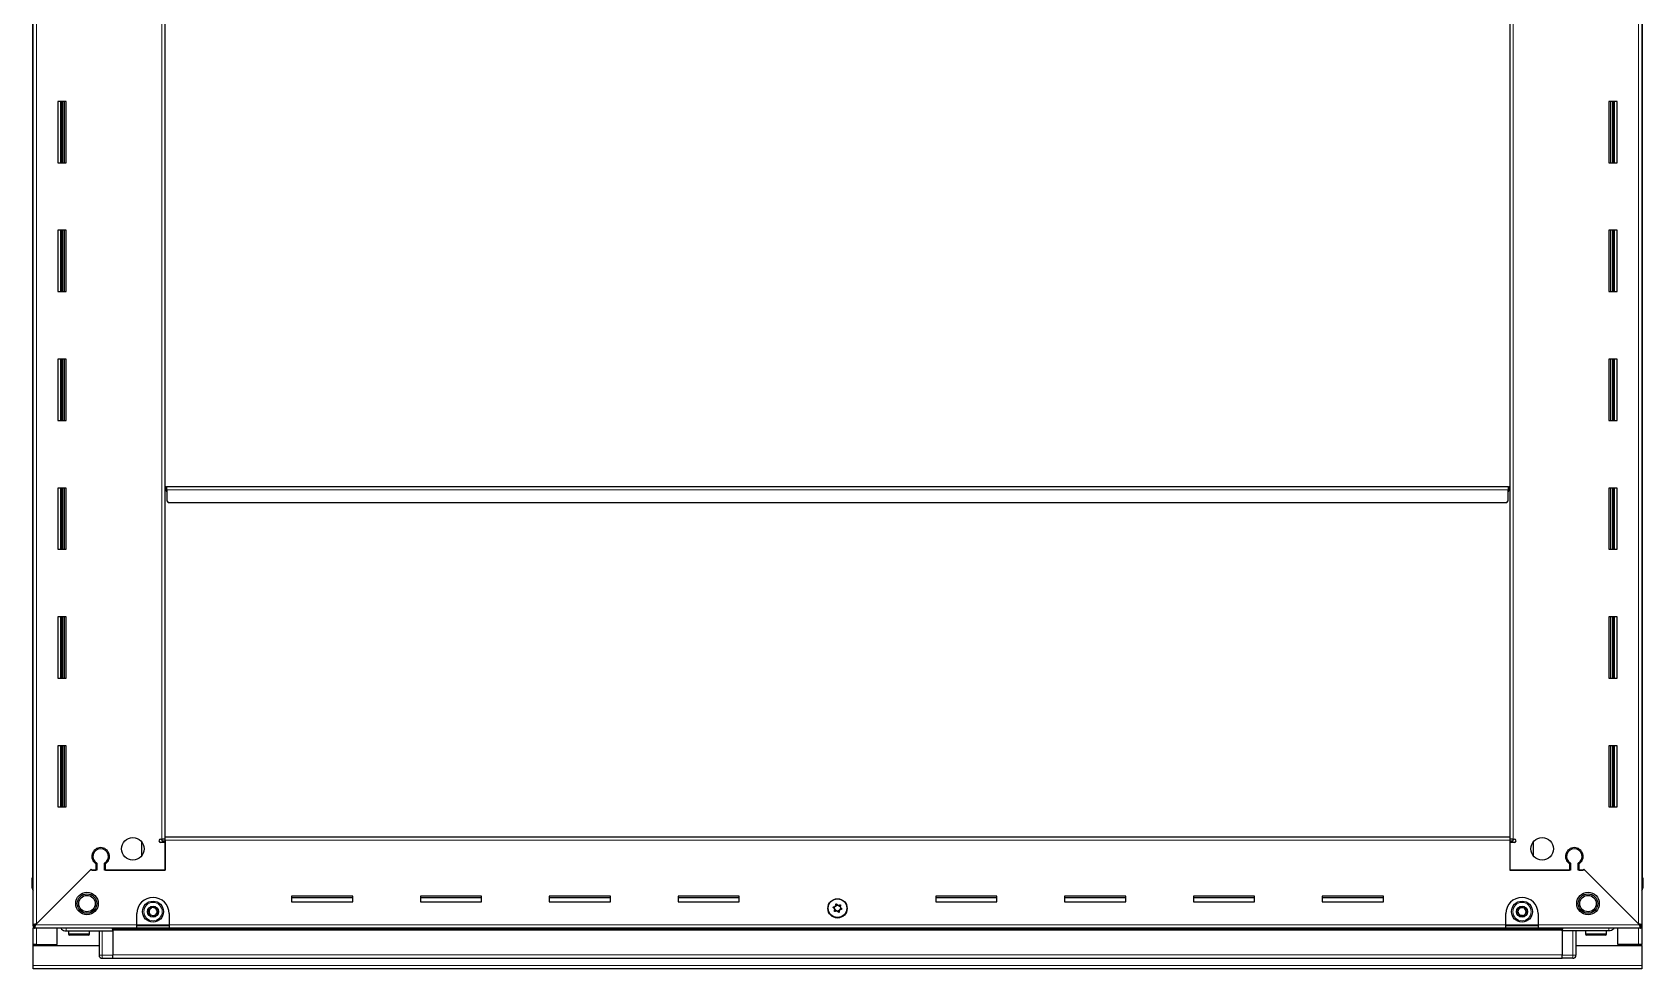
# Model space of a CAD drawing. Header units: millimetres. Extents: x -659 to 3762, y -1810 to 1584.
# Drawn here: x 2686 to 3686, y 174 to 755 of the extents above; entities that cross this region are included whole.
import ezdxf

# ---------------------------------------------------------------- set-up
doc = ezdxf.new("R2010")
doc.units = ezdxf.units.MM

msp = doc.modelspace()

# ---------------------------------------------------------------- linework, layer by layer
at = {"color": 7, "linetype": 'Continuous', "lineweight": 25}
for p, q in [((2686.89, 201.08), (2686.89, 1345.58)), ((3685.89, 1345.58), (3685.89, 201.08)), ((2686.54, 1316.33), (2686.54, 230.33)), ((3686.24, 230.33), (3686.24, 1316.33)), ((2768.89, 255.83), (2768.89, 1290.83)), ((3603.89, 1290.83), (3603.89, 255.83)), ((2707.39, 712.33), (2702.39, 712.33)), ((2702.39, 712.33), (2702.39, 674.33)), ((2704.54, 674.33), (2704.54, 712.33)), ((2706.33, 674.33), (2706.33, 712.33)), ((2706.36, 674.33), (2706.36, 712.33)), ((2707.39, 674.33), (2707.39, 712.33)), ((3665.39, 712.33), (3665.39, 674.33)), ((3670.39, 712.33), (3665.39, 712.33)), ((3666.41, 712.33), (3666.41, 674.33)), ((3666.44, 712.33), (3666.44, 674.33)), ((3668.24, 712.33), (3668.24, 674.33)), ((3670.39, 674.33), (3670.39, 712.33)), ((2702.39, 674.33), (2707.39, 674.33)), ((3665.39, 674.33), (3670.39, 674.33)), ((2707.39, 632.33), (2702.39, 632.33)), ((2702.39, 632.33), (2702.39, 594.33)), ((2704.54, 594.33), (2704.54, 632.33)), ((2706.33, 594.33), (2706.33, 632.33)), ((2706.36, 594.33), (2706.36, 632.33)), ((2707.39, 594.33), (2707.39, 632.33)), ((3665.39, 632.33), (3665.39, 594.33)), ((3670.39, 632.33), (3665.39, 632.33)), ((3666.41, 632.33), (3666.41, 594.33)), ((3666.44, 632.33), (3666.44, 594.33)), ((3668.24, 632.33), (3668.24, 594.33)), ((3670.39, 594.33), (3670.39, 632.33)), ((2702.39, 594.33), (2707.39, 594.33)), ((3665.39, 594.33), (3670.39, 594.33)), ((2707.39, 552.33), (2702.39, 552.33)), ((2702.39, 552.33), (2702.39, 514.33)), ((2704.54, 514.33), (2704.54, 552.33)), ((2706.33, 514.33), (2706.33, 552.33)), ((2706.36, 514.33), (2706.36, 552.33)), ((2707.39, 514.33), (2707.39, 552.33)), ((3665.39, 552.33), (3665.39, 514.33)), ((3670.39, 552.33), (3665.39, 552.33)), ((3666.41, 552.33), (3666.41, 514.33)), ((3666.44, 552.33), (3666.44, 514.33)), ((3668.24, 552.33), (3668.24, 514.33)), ((3670.39, 514.33), (3670.39, 552.33)), ((2702.39, 514.33), (2707.39, 514.33)), ((3665.39, 514.33), (3670.39, 514.33)), ((2707.39, 472.33), (2702.39, 472.33)), ((2702.39, 472.33), (2702.39, 434.33)), ((2704.54, 434.33), (2704.54, 472.33)), ((2706.33, 434.33), (2706.33, 472.33)), ((2706.36, 434.33), (2706.36, 472.33)), ((2707.39, 434.33), (2707.39, 472.33)), ((2768.89, 473.33), (2769.64, 473.33)), ((2769.64, 473.33), (2769.64, 470.48)), ((2769.64, 470.48), (2769.89, 470.48)), ((2769.89, 471.23), (2769.89, 473.33)), ((2769.89, 473.33), (3602.89, 473.33)), ((2769.89, 471.23), (2769.89, 464.33)), ((3602.89, 473.33), (3602.89, 471.23)), ((3602.89, 464.33), (3602.89, 471.23)), ((3602.89, 470.48), (3603.14, 470.48)), ((3603.14, 470.48), (3603.14, 473.33)), ((3603.14, 473.33), (3603.89, 473.33)), ((3665.39, 472.33), (3665.39, 434.33)), ((3670.39, 472.33), (3665.39, 472.33)), ((3666.41, 472.33), (3666.41, 434.33)), ((3666.44, 472.33), (3666.44, 434.33)), ((3668.24, 472.33), (3668.24, 434.33)), ((3670.39, 434.33), (3670.39, 472.33)), ((2769.89, 464.33), (2770.89, 463.33)), ((2770.89, 463.33), (3601.89, 463.33)), ((3601.89, 463.33), (3602.89, 464.33)), ((2702.39, 434.33), (2707.39, 434.33)), ((3665.39, 434.33), (3670.39, 434.33)), ((2707.39, 392.33), (2702.39, 392.33)), ((2702.39, 392.33), (2702.39, 354.33)), ((2704.54, 354.33), (2704.54, 392.33)), ((2706.33, 354.33), (2706.33, 392.33)), ((2706.36, 354.33), (2706.36, 392.33)), ((2707.39, 354.33), (2707.39, 392.33)), ((3665.39, 392.33), (3665.39, 354.33)), ((3670.39, 392.33), (3665.39, 392.33)), ((3666.41, 392.33), (3666.41, 354.33)), ((3666.44, 392.33), (3666.44, 354.33)), ((3668.24, 392.33), (3668.24, 354.33)), ((3670.39, 354.33), (3670.39, 392.33)), ((2702.39, 354.33), (2707.39, 354.33)), ((3665.39, 354.33), (3670.39, 354.33)), ((2707.39, 312.33), (2702.39, 312.33)), ((2702.39, 312.33), (2702.39, 274.33)), ((2704.54, 274.33), (2704.54, 312.33)), ((2706.33, 274.33), (2706.33, 312.33)), ((2706.36, 274.33), (2706.36, 312.33)), ((2707.39, 274.33), (2707.39, 312.33)), ((3665.39, 312.33), (3665.39, 274.33)), ((3670.39, 312.33), (3665.39, 312.33)), ((3666.41, 312.33), (3666.41, 274.33)), ((3666.44, 312.33), (3666.44, 274.33)), ((3668.24, 312.33), (3668.24, 274.33)), ((3670.39, 274.33), (3670.39, 312.33)), ((2702.39, 274.33), (2707.39, 274.33)), ((3665.39, 274.33), (3670.39, 274.33)), ((2754.39, 244), (2754.39, 252.66)), ((2766.04, 254.33), (2766.79, 254.33)), ((2768.89, 252.33), (2766.04, 252.33)), ((2768.89, 254.33), (2766.79, 254.33)), ((2766.89, 254.33), (2766.89, 253.33)), ((2766.89, 253.33), (2768.89, 253.33)), ((2768.89, 253.73), (2768.89, 255.83)), ((2768.89, 255.83), (3603.89, 255.83)), ((2768.89, 253.73), (2768.89, 235.08)), ((2768.89, 235.08), (2768.89, 252.33)), ((3603.89, 255.83), (3603.89, 253.73)), ((3605.99, 254.33), (3603.89, 254.33)), ((3603.89, 253.73), (3603.89, 235.08)), ((3603.89, 253.33), (3605.89, 253.33)), ((3603.89, 252.33), (3603.89, 235.08)), ((3606.74, 252.33), (3603.89, 252.33)), ((3605.89, 253.33), (3605.89, 254.33)), ((3605.99, 254.33), (3606.74, 254.33)), ((3618.39, 252.66), (3618.39, 244)), ((2726.89, 248.7), (2726.89, 247.94)), ((3645.89, 248.7), (3645.89, 247.94)), ((2686.39, 230.33), (2686.39, 230.33)), ((2686.39, 223.83), (2686.39, 230.33)), ((2686.39, 230.33), (2686.39, 230.33)), ((2686.39, 230.33), (2686.39, 223.83)), ((2686.89, 230.33), (2686.39, 230.33)), ((2722.39, 235.08), (2688.49, 201.18)), ((2688.99, 201.68), (2723.09, 235.78)), ((2726.59, 235.08), (2722.39, 235.08)), ((2723.09, 235.78), (2723.79, 235.08)), ((2723.79, 235.08), (2725.89, 235.08)), ((2725.89, 238.97), (2725.89, 235.08)), ((2726.59, 239.37), (2726.59, 235.08)), ((2731.19, 235.08), (2731.19, 239.37)), ((2768.89, 235.08), (2731.19, 235.08)), ((2731.89, 235.08), (2731.89, 238.97)), ((2731.89, 235.08), (2768.89, 235.08)), ((3603.89, 235.08), (3640.89, 235.08)), ((3641.59, 235.08), (3603.89, 235.08)), ((3640.89, 238.97), (3640.89, 235.08)), ((3641.59, 239.37), (3641.59, 235.08)), ((3646.19, 235.08), (3646.19, 239.37)), ((3650.39, 235.08), (3646.19, 235.08)), ((3646.89, 235.08), (3646.89, 238.97)), ((3646.89, 235.08), (3648.99, 235.08)), ((3648.99, 235.08), (3649.69, 235.78)), ((3649.69, 235.78), (3683.79, 201.68)), ((3684.29, 201.18), (3650.39, 235.08)), ((3685.89, 230.33), (3686.39, 230.33)), ((3686.39, 230.33), (3686.39, 230.33)), ((3686.39, 223.83), (3686.39, 230.33)), ((3686.39, 230.33), (3686.39, 223.83)), ((2686.89, 222.51), (2686.89, 222.51)), ((2885.39, 218.83), (2847.39, 218.83)), ((2847.39, 218.83), (2847.39, 215.33)), ((2847.39, 218.08), (2885.39, 218.08)), ((2847.39, 215.33), (2885.39, 215.33)), ((2885.39, 215.33), (2885.39, 218.83)), ((2965.39, 218.83), (2927.39, 218.83)), ((2927.39, 218.83), (2927.39, 215.33)), ((2927.39, 218.08), (2965.39, 218.08)), ((2927.39, 215.33), (2965.39, 215.33)), ((2965.39, 215.33), (2965.39, 218.83)), ((3045.39, 218.83), (3007.39, 218.83)), ((3007.39, 218.83), (3007.39, 215.33)), ((3007.39, 218.08), (3045.39, 218.08)), ((3007.39, 215.33), (3045.39, 215.33)), ((3045.39, 215.33), (3045.39, 218.83)), ((3125.39, 218.83), (3087.39, 218.83)), ((3087.39, 218.83), (3087.39, 215.33)), ((3087.39, 218.08), (3125.39, 218.08)), ((3087.39, 215.33), (3125.39, 215.33)), ((3125.39, 215.33), (3125.39, 218.83)), ((3285.39, 218.83), (3247.39, 218.83)), ((3247.39, 218.83), (3247.39, 215.33)), ((3247.39, 218.08), (3285.39, 218.08)), ((3247.39, 215.33), (3285.39, 215.33)), ((3285.39, 215.33), (3285.39, 218.83)), ((3365.39, 218.83), (3327.39, 218.83)), ((3327.39, 218.83), (3327.39, 215.33)), ((3327.39, 218.08), (3365.39, 218.08)), ((3327.39, 215.33), (3365.39, 215.33)), ((3365.39, 215.33), (3365.39, 218.83)), ((3445.39, 218.83), (3407.39, 218.83)), ((3407.39, 218.83), (3407.39, 215.33)), ((3407.39, 218.08), (3445.39, 218.08)), ((3407.39, 215.33), (3445.39, 215.33)), ((3445.39, 215.33), (3445.39, 218.83)), ((3525.39, 218.83), (3487.39, 218.83)), ((3487.39, 218.83), (3487.39, 215.33)), ((3487.39, 218.08), (3525.39, 218.08)), ((3487.39, 215.33), (3525.39, 215.33)), ((3525.39, 215.33), (3525.39, 218.83)), ((2686.89, 200.58), (2686.89, 201.08)), ((2688.39, 201.08), (2686.89, 201.08)), ((2686.89, 200.58), (2686.89, 199.08)), ((2687.89, 200.58), (2686.89, 200.58)), ((2687.89, 200.58), (2687.89, 199.08)), ((2751.39, 201.18), (2751.39, 208.08)), ((2751.39, 199.08), (2751.39, 201.18)), ((2771.39, 200.58), (2751.39, 200.58)), ((2771.39, 208.08), (2771.39, 201.18)), ((2771.39, 201.18), (2771.39, 199.08)), ((3601.39, 201.18), (3601.39, 208.08)), ((3601.39, 199.08), (3601.39, 201.18)), ((3621.39, 200.58), (3601.39, 200.58)), ((3621.39, 208.08), (3621.39, 201.18)), ((3621.39, 201.18), (3621.39, 199.08)), ((3684.39, 201.08), (3685.89, 201.08)), ((3684.89, 200.58), (3684.89, 199.08)), ((3685.89, 200.58), (3684.89, 200.58)), ((3685.89, 201.08), (3685.89, 200.58)), ((3685.89, 200.58), (3685.89, 199.08)), ((2686.89, 188.83), (2686.89, 199.08)), ((2687.89, 199.08), (2686.89, 199.08)), ((2751.39, 199.08), (2687.89, 199.08)), ((2701.89, 188.83), (2701.89, 199.08)), ((2707.39, 197.33), (2736.39, 197.33)), ((2708.89, 197.33), (2708.89, 195.43)), ((2713.46, 194.63), (2709.69, 194.63)), ((2721.09, 194.63), (2713.46, 194.63)), ((2721.89, 195.43), (2721.89, 197.33)), ((2727.89, 197.33), (2727.89, 182.33)), ((2736.39, 197.36), (2736.31, 199.08)), ((3636.39, 198.48), (2736.39, 198.48)), ((2736.39, 197.33), (2736.39, 197.83)), ((2736.39, 197.33), (2736.39, 182.33)), ((2771.39, 199.08), (2751.39, 199.08)), ((3601.39, 199.08), (2771.39, 199.08)), ((3621.39, 199.08), (3601.39, 199.08)), ((3684.89, 199.08), (3621.39, 199.08)), ((3636.46, 199.08), (3636.39, 197.36)), ((3636.39, 197.33), (3636.39, 197.83)), ((3665.39, 197.33), (3636.39, 197.33)), ((3636.39, 197.33), (3636.39, 182.33)), ((3644.89, 197.33), (3644.89, 182.33)), ((3650.89, 197.33), (3650.89, 195.43)), ((3658.68, 194.63), (3651.69, 194.63)), ((3663.09, 194.63), (3658.68, 194.63)), ((3663.89, 195.43), (3663.89, 197.33)), ((3670.89, 188.83), (3670.89, 199.08)), ((3685.89, 199.08), (3684.89, 199.08)), ((3685.89, 199.08), (3685.89, 188.83)), ((2688.99, 188.83), (2686.89, 188.83)), ((2686.89, 188.33), (2686.89, 188.83)), ((2686.89, 175.93), (2686.89, 188.33)), ((2686.89, 188.33), (2727.89, 188.33)), ((2688.39, 188.33), (2688.39, 188.83)), ((2688.99, 188.83), (2701.89, 188.83)), ((2727.89, 182.33), (2727.89, 182.33)), ((2729.89, 180.33), (2736.39, 180.33)), ((2729.89, 180.33), (2736.39, 180.33)), ((2736.39, 180.33), (2736.39, 182.33)), ((2736.39, 180.48), (3636.39, 180.48)), ((2736.39, 180.33), (2736.39, 180.33)), ((3636.39, 180.33), (3636.39, 182.33)), ((3636.39, 180.33), (3636.39, 180.33)), ((3642.89, 180.33), (3636.39, 180.33)), ((3636.39, 180.33), (3636.39, 180.33)), ((3642.89, 180.33), (3636.39, 180.33)), ((3644.21, 180.83), (3644.21, 180.83)), ((3644.89, 188.33), (3685.89, 188.33)), ((3683.79, 188.83), (3670.89, 188.83)), ((3685.89, 188.83), (3683.79, 188.83)), ((3684.39, 188.33), (3684.39, 188.83)), ((3685.89, 188.33), (3685.89, 188.83)), ((3685.89, 188.33), (3685.89, 175.93)), ((2686.89, 173.83), (2686.89, 175.93)), ((3685.89, 173.83), (2686.89, 173.83)), ((3685.89, 175.93), (3685.89, 173.83))]:
    msp.add_line(p, q, dxfattribs=at)
at = {"color": 8, "linetype": 'Continuous', "lineweight": 18}
for p, q in [((2688.99, 1344.98), (2688.99, 201.68)), ((3683.79, 201.68), (3683.79, 1344.98)), ((2766.79, 254.33), (2766.79, 1292.33)), ((3605.99, 1292.33), (3605.99, 254.33)), ((2703.89, 712.33), (2703.89, 674.33)), ((2705.12, 712.33), (2705.12, 674.33)), ((3667.65, 674.33), (3667.65, 712.33)), ((3668.89, 674.33), (3668.89, 712.33)), ((2703.89, 632.33), (2703.89, 594.33)), ((2705.12, 632.33), (2705.12, 594.33)), ((3667.65, 594.33), (3667.65, 632.33)), ((3668.89, 594.33), (3668.89, 632.33)), ((2703.89, 552.33), (2703.89, 514.33)), ((2705.12, 552.33), (2705.12, 514.33)), ((3667.65, 514.33), (3667.65, 552.33)), ((3668.89, 514.33), (3668.89, 552.33)), ((2703.89, 472.33), (2703.89, 434.33)), ((2705.12, 472.33), (2705.12, 434.33)), ((2769.89, 471.23), (3602.89, 471.23)), ((3667.65, 434.33), (3667.65, 472.33)), ((3668.89, 434.33), (3668.89, 472.33)), ((2703.89, 392.33), (2703.89, 354.33)), ((2705.12, 392.33), (2705.12, 354.33)), ((3667.65, 354.33), (3667.65, 392.33)), ((3668.89, 354.33), (3668.89, 392.33)), ((2703.89, 312.33), (2703.89, 274.33)), ((2705.12, 312.33), (2705.12, 274.33)), ((3667.65, 274.33), (3667.65, 312.33)), ((3668.89, 274.33), (3668.89, 312.33)), ((3603.89, 253.73), (2768.89, 253.73)), ((2686.89, 223.83), (2686.39, 223.83)), ((3685.89, 223.83), (3686.39, 223.83)), ((2688.49, 201.18), (2751.39, 201.18)), ((2771.39, 201.18), (2751.39, 201.18)), ((2771.39, 201.18), (3601.39, 201.18)), ((3621.39, 201.18), (3601.39, 201.18)), ((3621.39, 201.18), (3684.29, 201.18)), ((2688.99, 188.83), (2688.99, 199.08)), ((2713.19, 195.43), (2708.89, 195.43)), ((2721.89, 195.43), (2713.19, 195.43)), ((2729.89, 182.33), (2729.89, 197.33)), ((2736.39, 199.07), (3636.39, 199.07)), ((2736.39, 197.83), (3636.39, 197.83)), ((3642.89, 182.33), (3642.89, 197.33)), ((3658.86, 195.43), (3650.89, 195.43)), ((3663.89, 195.43), (3658.86, 195.43)), ((3683.79, 199.08), (3683.79, 188.83)), ((2688.99, 188.33), (2688.99, 188.83)), ((2727.89, 182.33), (2729.89, 182.33)), ((2729.89, 180.33), (2729.89, 182.33)), ((2736.39, 182.33), (2729.89, 182.33)), ((2736.39, 182.48), (3636.39, 182.48)), ((3636.39, 182.33), (3642.89, 182.33)), ((3644.89, 182.33), (3642.89, 182.33)), ((3642.89, 180.33), (3642.89, 182.33)), ((3683.79, 188.83), (3683.79, 188.33)), ((3685.89, 175.93), (2686.89, 175.93))]:
    msp.add_line(p, q, dxfattribs=at)
at = {"color": 7, "linetype": 'Continuous', "lineweight": 25}
for centre, radius in [((2748.89, 248.33), 7), ((3623.89, 248.33), 7), ((2720.39, 214.33), 7), ((2720.39, 214.33), 6.03), ((3652.39, 214.33), 7), ((3652.39, 214.33), 6.03), ((2720.39, 214.33), 5.1), ((2761.39, 209.33), 6.5), ((2761.39, 209.33), 3.46), ((3186.39, 211.33), 6), ((3186.39, 211.48), 5.78), ((3186.39, 211.48), 1.85), ((3611.39, 209.33), 6.5), ((3611.39, 209.33), 3.46), ((3652.39, 214.33), 5.1)]:
    msp.add_circle(centre, radius, dxfattribs=at)
at = {"color": 8, "linetype": 'Continuous', "lineweight": 18}
for centre in [(2761.39, 209.33), (3611.39, 209.33)]:
    msp.add_circle(centre, 5.7, dxfattribs=at)
at = {"color": 7, "linetype": 'Continuous', "lineweight": 25}
for centre, radius, start, end in [((2766.04, 253.33), 1, 90, 270), ((3606.74, 253.33), 1, 270, 90), ((2728.89, 243.58), 5.5, 303.05573, 236.94427), ((2728.89, 243.58), 4.8, 298.63099, 241.36901), ((3643.89, 243.58), 5.5, 303.05573, 236.94427), ((3643.89, 243.58), 4.8, 298.63099, 241.36901), ((2688.39, 223.83), 2, 180, 221.39416), ((3684.39, 223.83), 2, 318.59038, 0), ((2761.39, 208.08), 10, 90, 180), ((2761.39, 209.33), 2.5, 127.47401, 187.47401), ((2761.39, 209.33), 2.5, 67.47401, 127.47401), ((2761.39, 208.08), 10, 0, 90), ((2761.39, 209.33), 2.5, 7.47401, 67.47401), ((3611.39, 208.08), 10, 90, 180), ((3611.39, 209.33), 2.5, 147.04236, 207.04236), ((3611.39, 209.33), 2.5, 87.04236, 147.04236), ((3611.39, 208.08), 10, 0, 90), ((3611.39, 209.33), 2.5, 27.04236, 87.04236), ((3611.39, 209.33), 2.5, 327.04236, 27.04236), ((2761.39, 209.33), 2.5, 187.47401, 247.47401), ((2761.39, 209.33), 2.5, 247.47401, 307.47401), ((2761.39, 209.33), 2.5, 307.47401, 7.47401), ((3611.39, 209.33), 2.5, 207.04236, 267.04236), ((3611.39, 209.33), 2.5, 267.04236, 327.04236), ((2709.69, 195.43), 0.8, 180, 270), ((2721.09, 195.43), 0.8, 270, 0), ((2727.69, 197.13), 0.2, 0, 90), ((3645.09, 197.13), 0.2, 90, 180), ((3651.69, 195.43), 0.8, 180, 270), ((3663.09, 195.43), 0.8, 270, 0), ((2729.89, 182.33), 2, 180, 270), ((2729.89, 182.33), 2, 180, 270), ((3642.89, 182.33), 2, 270, 0), ((3642.89, 182.33), 2, 311.40962, 0)]:
    msp.add_arc(centre, radius, start, end, dxfattribs=at)
for points, knots in [([(2758.72, 210.44), (2758.82, 210.51), (2759.29, 210.88), (2760.08, 211.48), (2760.74, 211.98), (2761.01, 212.19)], [0, 0, 0, 0, 0.1331247, 0.6370994, 1, 1, 1, 1]), ([(2759.1, 207.57), (2759.03, 208.08), (2758.9, 209.04), (2758.78, 209.99), (2758.72, 210.44)], [0, 0, 0, 0, 0.5346859, 1, 1, 1, 1]), ([(2761.01, 212.19), (2761.49, 211.99), (2762.38, 211.62), (2763.26, 211.26), (2763.68, 211.09)], [0, 0, 0, 0, 0.53468586, 1, 1, 1, 1]), ([(2763.68, 211.09), (2763.74, 210.57), (2763.87, 209.62), (2763.99, 208.67), (2764.05, 208.22)], [0, 0, 0, 0, 0.5346859, 1, 1, 1, 1]), ([(3184.5, 209.41), (3184.51, 209.4), (3184.54, 209.39), (3184.59, 209.38), (3184.74, 209.41), (3185.1, 209.54), (3185.61, 209.73), (3186.23, 209.62), (3186.63, 209.3), (3186.91, 209.02), (3187.09, 208.86), (3187.17, 208.81), (3187.21, 208.81), (3187.25, 208.81), (3187.27, 208.83), (3187.31, 208.89), (3187.39, 209.15), (3187.45, 209.62), (3187.7, 210.28), (3188.34, 210.6), (3188.8, 210.7), (3189.05, 210.8), (3189.1, 210.85), (3189.12, 210.87), (3189.13, 210.9), (3189.12, 210.94), (3189.09, 210.98), (3189.04, 211.04), (3188.88, 211.2), (3188.58, 211.44), (3188.23, 211.81), (3188.06, 212.42), (3188.2, 212.94), (3188.29, 213.32), (3188.31, 213.47), (3188.29, 213.53), (3188.27, 213.55), (3188.24, 213.57), (3188.18, 213.58), (3188.04, 213.55), (3187.67, 213.42), (3187.17, 213.23), (3186.54, 213.34), (3186.14, 213.66), (3185.86, 213.94), (3185.68, 214.1), (3185.6, 214.14), (3185.56, 214.15), (3185.53, 214.15), (3185.5, 214.13), (3185.46, 214.07), (3185.38, 213.81), (3185.33, 213.34), (3185.07, 212.67), (3184.43, 212.36), (3183.97, 212.26), (3183.72, 212.16), (3183.67, 212.11), (3183.65, 212.09), (3183.65, 212.06), (3183.66, 212.02), (3183.68, 211.98), (3183.73, 211.92), (3183.89, 211.76), (3184.19, 211.52), (3184.55, 211.15), (3184.71, 210.54), (3184.58, 210.02), (3184.48, 209.64), (3184.47, 209.49), (3184.48, 209.43), (3184.5, 209.42), (3184.5, 209.41)], [0, 0, 0, 0, 0.0020087, 0.00442, 0.0093647, 0.0255282, 0.0677053, 0.0957862, 0.1246456, 0.1503415, 0.1605194, 0.1633943, 0.1656965, 0.1672448, 0.1688741, 0.1707699, 0.1786058, 0.2119941, 0.2499945, 0.2879948, 0.3213831, 0.329219, 0.3311148, 0.3327441, 0.3342924, 0.3362166, 0.3385353, 0.3413178, 0.349662, 0.3753578, 0.4042173, 0.4322982, 0.4744753, 0.4906388, 0.4966691, 0.49844, 0.5, 0.5020087, 0.50442, 0.5093647, 0.5255282, 0.5677053, 0.5957862, 0.6246456, 0.6503415, 0.6605194, 0.6633943, 0.6656965, 0.6672448, 0.6688741, 0.6707699, 0.6786058, 0.7119941, 0.7499945, 0.7879948, 0.8213831, 0.829219, 0.8311148, 0.8327441, 0.8342924, 0.8362166, 0.8385353, 0.8413178, 0.849662, 0.8753578, 0.9042173, 0.9322982, 0.9744753, 0.9906388, 0.9966691, 0.99844, 1, 1, 1, 1]), ([(3608.5, 209.48), (3608.78, 209.91), (3609.31, 210.72), (3609.83, 211.53), (3610.07, 211.9)], [0, 0, 0, 0, 0.5346859, 1, 1, 1, 1]), ([(3610.07, 211.9), (3610.2, 211.89), (3610.8, 211.86), (3611.79, 211.81), (3612.61, 211.77), (3612.96, 211.75)], [0, 0, 0, 0, 0.1331247, 0.6370994, 1, 1, 1, 1]), ([(3612.96, 211.75), (3613.19, 211.29), (3613.63, 210.43), (3614.07, 209.58), (3614.27, 209.18)], [0, 0, 0, 0, 0.5346859, 1, 1, 1, 1]), ([(2688.99, 201.68), (2688.73, 201.63), (2688.24, 201.54), (2687.6, 201.41), (2687.13, 201.28), (2686.91, 201.17), (2686.89, 201.1), (2686.89, 201.08)], [0, 0, 0, 0, 0.2302553, 0.4485219, 0.6667858, 0.8850496, 1, 1, 1, 1]), ([(2687.89, 199.08), (2687.93, 199.11), (2688.02, 199.16), (2688.16, 199.55), (2688.29, 200.11), (2688.4, 200.69), (2688.46, 201.05), (2688.49, 201.18)], [0, 0, 0, 0, 0.2302553, 0.4485219, 0.6667858, 0.8850496, 1, 1, 1, 1]), ([(2761.76, 206.47), (2761.29, 206.66), (2760.39, 207.03), (2759.51, 207.4), (2759.1, 207.57)], [0, 0, 0, 0, 0.5346859, 1, 1, 1, 1]), ([(2764.05, 208.22), (2763.78, 208.01), (2763.13, 207.51), (2762.34, 206.91), (2761.86, 206.54), (2761.76, 206.47)], [0, 0, 0, 0, 0.3629006, 0.8668753, 1, 1, 1, 1]), ([(3609.82, 206.91), (3609.58, 207.37), (3609.14, 208.23), (3608.71, 209.08), (3608.5, 209.48)], [0, 0, 0, 0, 0.5346859, 1, 1, 1, 1]), ([(3612.7, 206.76), (3612.35, 206.78), (3611.53, 206.82), (3610.54, 206.87), (3609.94, 206.9), (3609.82, 206.91)], [0, 0, 0, 0, 0.3629006, 0.8668753, 1, 1, 1, 1]), ([(3614.27, 209.18), (3613.99, 208.75), (3613.46, 207.94), (3612.94, 207.13), (3612.7, 206.76)], [0, 0, 0, 0, 0.5346859, 1, 1, 1, 1]), ([(3685.89, 201.08), (3685.86, 201.13), (3685.81, 201.22), (3685.41, 201.35), (3684.86, 201.48), (3684.28, 201.59), (3683.91, 201.66), (3683.79, 201.68)], [0, 0, 0, 0, 0.2302553, 0.4485219, 0.6667858, 0.8850496, 1, 1, 1, 1]), ([(3684.29, 201.18), (3684.33, 200.93), (3684.42, 200.43), (3684.56, 199.79), (3684.69, 199.33), (3684.8, 199.11), (3684.86, 199.09), (3684.89, 199.08)], [0, 0, 0, 0, 0.2302553, 0.4485219, 0.6667858, 0.8850496, 1, 1, 1, 1]), ([(2704.17, 199.08), (2704.29, 198.88), (2704.68, 198.23), (2705.83, 197.52), (2706.87, 197.39), (2707.39, 197.33)], [0, 0, 0, 0, 0.1822499, 0.5911249, 1, 1, 1, 1]), ([(2736.39, 197.33), (2736.39, 197.37), (2736.39, 197.44), (2736.39, 198.06), (2736.39, 198.64), (2736.39, 199.04), (2736.39, 199.08)], [0, 0, 0, 0, 0.3229095, 0.6458191, 0.9687286, 1, 1, 1, 1]), ([(3636.39, 197.33), (3636.39, 197.37), (3636.39, 197.44), (3636.39, 198.06), (3636.39, 198.62), (3636.39, 198.99), (3636.39, 199)], [0, 0, 0, 0, 0.3302672, 0.6605344, 0.9908016, 1, 1, 1, 1]), ([(3668.6, 199.08), (3668.48, 198.88), (3668.09, 198.23), (3666.94, 197.52), (3665.9, 197.39), (3665.39, 197.33)], [0, 0, 0, 0, 0.1822499, 0.5911249, 1, 1, 1, 1])]:
    msp.add_open_spline(points, degree=3, knots=knots, dxfattribs=at)
for points in [[(2687.89, 200.58), (2687.94, 200.59), (2688.04, 200.61), (2688.19, 200.75), (2688.34, 200.94), (2688.44, 201.1), (2688.49, 201.18)], [(2688.99, 201.68), (2688.91, 201.63), (2688.75, 201.53), (2688.55, 201.38), (2688.41, 201.23), (2688.4, 201.13), (2688.39, 201.08)], [(3684.39, 201.08), (3684.38, 201.13), (3684.36, 201.23), (3684.22, 201.38), (3684.02, 201.53), (3683.86, 201.63), (3683.79, 201.68)], [(3684.29, 201.18), (3684.34, 201.1), (3684.44, 200.94), (3684.59, 200.75), (3684.74, 200.61), (3684.84, 200.59), (3684.89, 200.58)]]:
    msp.add_open_spline(points, degree=3, dxfattribs=at)
at = {"color": 8, "linetype": 'Continuous', "lineweight": 18}
for points in [[(2707.39, 197.33), (2707.39, 197.38), (2707.39, 197.45), (2707.39, 197.88), (2707.39, 198.34), (2707.39, 198.75), (2707.39, 199.02), (2707.39, 199.08)], [(3665.39, 197.33), (3665.39, 197.38), (3665.39, 197.45), (3665.39, 197.88), (3665.39, 198.34), (3665.39, 198.75), (3665.39, 199.02), (3665.39, 199.08)]]:
    msp.add_open_spline(points, degree=3, knots=[0, 0, 0, 0, 0.3597529, 0.5534142, 0.7511852, 0.9489563, 1, 1, 1, 1], dxfattribs=at)

doc.saveas('drawing.dxf')
